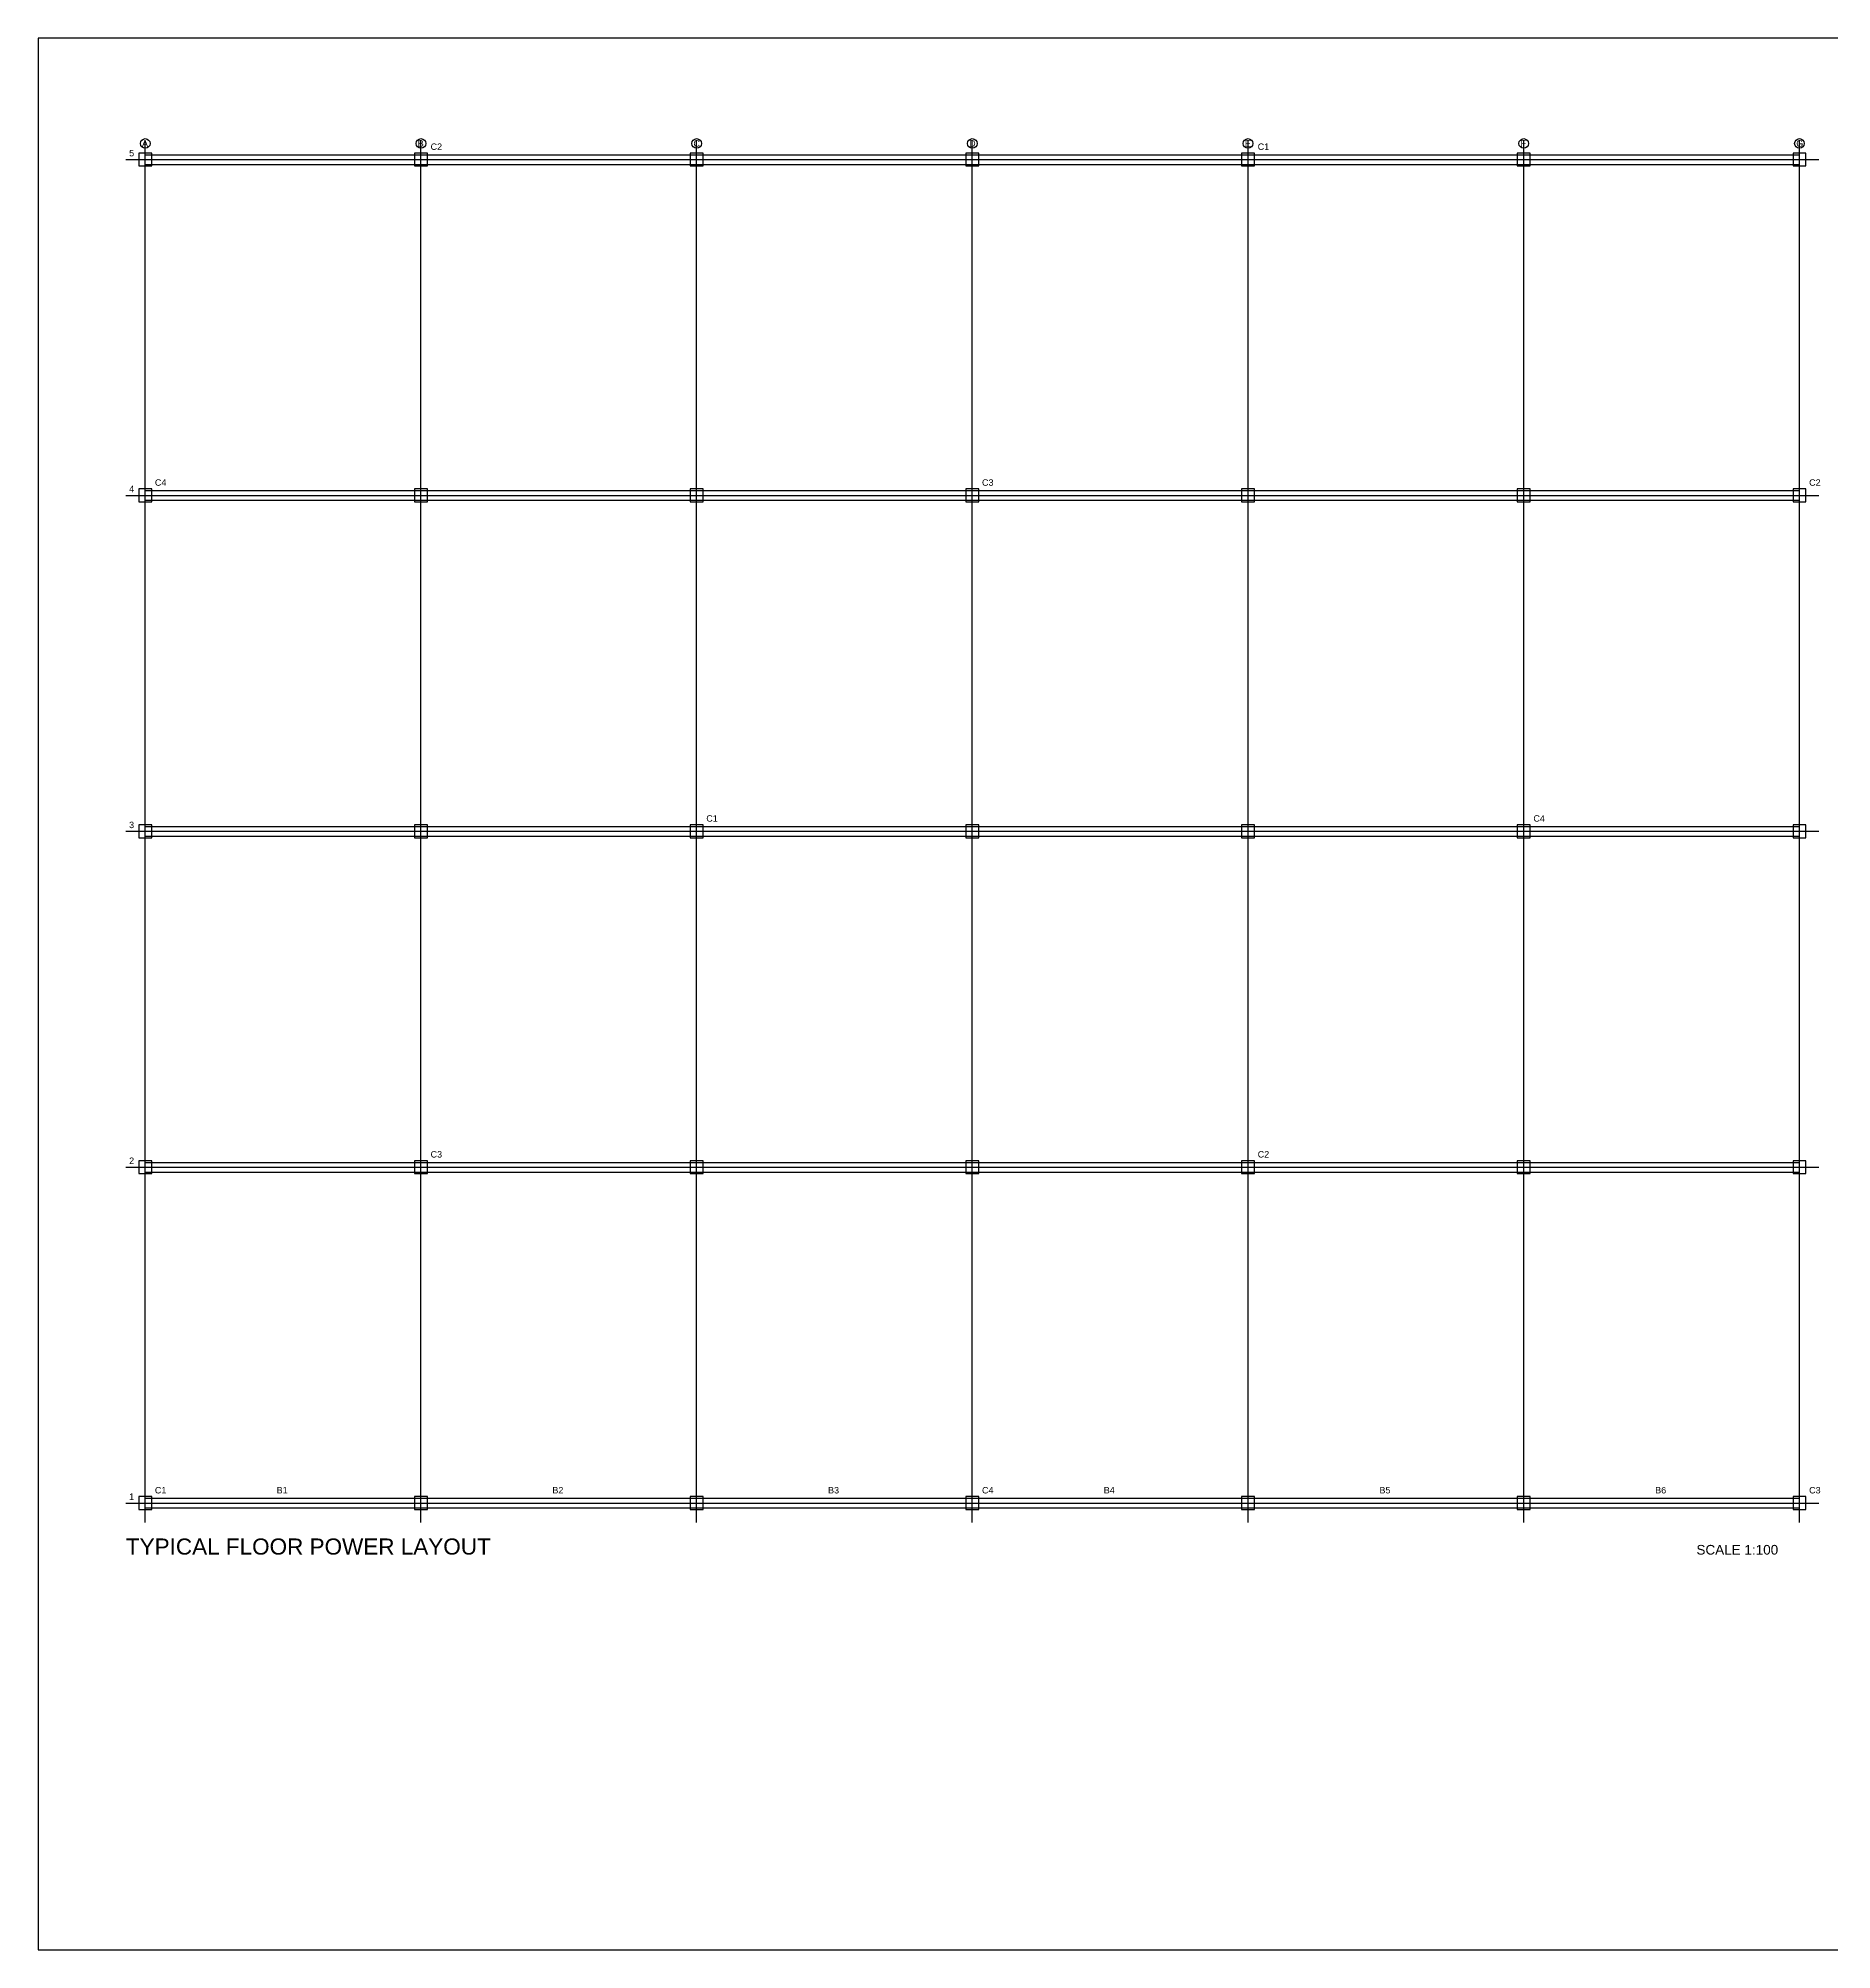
# Model space of a CAD drawing. Header units: millimetres. Extents: x 0 to 2841, y 0 to 594.
# Drawn here: x 2000 to 2557, y 0 to 594 of the extents above; entities that cross this region are included whole.
import ezdxf

# ---------------------------------------------------------------- set-up
doc = ezdxf.new("R2010")
doc.units = ezdxf.units.MM
for name, color, linetype in [('BEAM', 7, 'Continuous'), ('COLUMN', 7, 'Continuous'), ('FRAME', 7, 'Continuous'), ('GRID', 7, 'Continuous'), ('TITLES', 7, 'Continuous')]:
    doc.layers.add(name, color=color, linetype=linetype)
doc.styles.add('Arial', font='arial.ttf')

msp = doc.modelspace()

# ---------------------------------------------------------------- linework, layer by layer
at = {"layer": 'BEAM'}
for p, q in [((2033.23, 557.8), (2106.63, 557.8)), ((2033.23, 554.8), (2106.63, 554.8)), ((2106.63, 557.8), (2180.04, 557.8)), ((2106.63, 554.8), (2180.04, 554.8)), ((2180.04, 557.8), (2253.44, 557.8)), ((2180.04, 554.8), (2253.44, 554.8)), ((2253.44, 557.8), (2326.85, 557.8)), ((2253.44, 554.8), (2326.85, 554.8)), ((2326.85, 557.8), (2400.25, 557.8)), ((2326.85, 554.8), (2400.25, 554.8)), ((2400.25, 557.8), (2473.66, 557.8)), ((2400.25, 554.8), (2473.66, 554.8)), ((2473.66, 557.8), (2547.06, 557.8)), ((2473.66, 554.8), (2547.06, 554.8)), ((2033.23, 453.43), (2106.63, 453.43)), ((2106.63, 453.43), (2180.04, 453.43)), ((2180.04, 453.43), (2253.44, 453.43)), ((2253.44, 453.43), (2326.85, 453.43)), ((2326.85, 453.43), (2400.25, 453.43)), ((2400.25, 453.43), (2473.66, 453.43)), ((2473.66, 453.43), (2547.06, 453.43)), ((2033.23, 450.43), (2106.63, 450.43)), ((2106.63, 450.43), (2180.04, 450.43)), ((2180.04, 450.43), (2253.44, 450.43)), ((2253.44, 450.43), (2326.85, 450.43)), ((2326.85, 450.43), (2400.25, 450.43)), ((2400.25, 450.43), (2473.66, 450.43)), ((2473.66, 450.43), (2547.06, 450.43)), ((2033.23, 349.05), (2106.63, 349.05)), ((2033.23, 346.05), (2106.63, 346.05)), ((2106.63, 349.05), (2180.04, 349.05)), ((2106.63, 346.05), (2180.04, 346.05)), ((2180.04, 349.05), (2253.44, 349.05)), ((2180.04, 346.05), (2253.44, 346.05)), ((2253.44, 349.05), (2326.85, 349.05)), ((2253.44, 346.05), (2326.85, 346.05)), ((2326.85, 349.05), (2400.25, 349.05)), ((2326.85, 346.05), (2400.25, 346.05)), ((2400.25, 349.05), (2473.66, 349.05)), ((2400.25, 346.05), (2473.66, 346.05)), ((2473.66, 349.05), (2547.06, 349.05)), ((2473.66, 346.05), (2547.06, 346.05)), ((2033.23, 244.68), (2106.63, 244.68)), ((2106.63, 244.68), (2180.04, 244.68)), ((2180.04, 244.68), (2253.44, 244.68)), ((2253.44, 244.68), (2326.85, 244.68)), ((2326.85, 244.68), (2400.25, 244.68)), ((2400.25, 244.68), (2473.66, 244.68)), ((2473.66, 244.68), (2547.06, 244.68)), ((2033.23, 241.68), (2106.63, 241.68)), ((2106.63, 241.68), (2180.04, 241.68)), ((2180.04, 241.68), (2253.44, 241.68)), ((2253.44, 241.68), (2326.85, 241.68)), ((2326.85, 241.68), (2400.25, 241.68)), ((2400.25, 241.68), (2473.66, 241.68)), ((2473.66, 241.68), (2547.06, 241.68)), ((2033.23, 140.3), (2106.63, 140.3)), ((2033.23, 137.3), (2106.63, 137.3)), ((2106.63, 140.3), (2180.04, 140.3)), ((2106.63, 137.3), (2180.04, 137.3)), ((2180.04, 140.3), (2253.44, 140.3)), ((2180.04, 137.3), (2253.44, 137.3)), ((2253.44, 140.3), (2326.85, 140.3)), ((2253.44, 137.3), (2326.85, 137.3)), ((2326.85, 140.3), (2400.25, 140.3)), ((2326.85, 137.3), (2400.25, 137.3)), ((2400.25, 140.3), (2473.66, 140.3)), ((2400.25, 137.3), (2473.66, 137.3)), ((2473.66, 140.3), (2547.06, 140.3)), ((2473.66, 137.3), (2547.06, 137.3))]:
    msp.add_line(p, q, dxfattribs=at)
at = {"layer": 'COLUMN'}
for points in [[(2031.23, 554.3), (2035.23, 554.3), (2035.23, 558.3), (2031.23, 558.3)], [(2116.87, 554.3), (2120.87, 554.3), (2120.87, 558.3), (2116.87, 558.3)], [(2202.51, 554.3), (2206.51, 554.3), (2206.51, 558.3), (2202.51, 558.3)], [(2288.14, 554.3), (2292.14, 554.3), (2292.14, 558.3), (2288.14, 558.3)], [(2373.78, 554.3), (2377.78, 554.3), (2377.78, 558.3), (2373.78, 558.3)], [(2459.42, 554.3), (2463.42, 554.3), (2463.42, 558.3), (2459.42, 558.3)], [(2545.06, 554.3), (2549.06, 554.3), (2549.06, 558.3), (2545.06, 558.3)], [(2031.23, 449.93), (2035.23, 449.93), (2035.23, 453.93), (2031.23, 453.93)], [(2116.87, 449.93), (2120.87, 449.93), (2120.87, 453.93), (2116.87, 453.93)], [(2202.51, 449.93), (2206.51, 449.93), (2206.51, 453.93), (2202.51, 453.93)], [(2288.14, 449.93), (2292.14, 449.93), (2292.14, 453.93), (2288.14, 453.93)], [(2373.78, 449.93), (2377.78, 449.93), (2377.78, 453.93), (2373.78, 453.93)], [(2459.42, 449.93), (2463.42, 449.93), (2463.42, 453.93), (2459.42, 453.93)], [(2545.06, 449.93), (2549.06, 449.93), (2549.06, 453.93), (2545.06, 453.93)], [(2031.23, 345.55), (2035.23, 345.55), (2035.23, 349.55), (2031.23, 349.55)], [(2116.87, 345.55), (2120.87, 345.55), (2120.87, 349.55), (2116.87, 349.55)], [(2202.51, 345.55), (2206.51, 345.55), (2206.51, 349.55), (2202.51, 349.55)], [(2288.14, 345.55), (2292.14, 345.55), (2292.14, 349.55), (2288.14, 349.55)], [(2373.78, 345.55), (2377.78, 345.55), (2377.78, 349.55), (2373.78, 349.55)], [(2459.42, 345.55), (2463.42, 345.55), (2463.42, 349.55), (2459.42, 349.55)], [(2545.06, 345.55), (2549.06, 345.55), (2549.06, 349.55), (2545.06, 349.55)], [(2031.23, 241.18), (2035.23, 241.18), (2035.23, 245.18), (2031.23, 245.18)], [(2116.87, 241.18), (2120.87, 241.18), (2120.87, 245.18), (2116.87, 245.18)], [(2202.51, 241.18), (2206.51, 241.18), (2206.51, 245.18), (2202.51, 245.18)], [(2288.14, 241.18), (2292.14, 241.18), (2292.14, 245.18), (2288.14, 245.18)], [(2373.78, 241.18), (2377.78, 241.18), (2377.78, 245.18), (2373.78, 245.18)], [(2459.42, 241.18), (2463.42, 241.18), (2463.42, 245.18), (2459.42, 245.18)], [(2545.06, 241.18), (2549.06, 241.18), (2549.06, 245.18), (2545.06, 245.18)], [(2031.23, 136.8), (2035.23, 136.8), (2035.23, 140.8), (2031.23, 140.8)], [(2116.87, 136.8), (2120.87, 136.8), (2120.87, 140.8), (2116.87, 140.8)], [(2202.51, 136.8), (2206.51, 136.8), (2206.51, 140.8), (2202.51, 140.8)], [(2288.14, 136.8), (2292.14, 136.8), (2292.14, 140.8), (2288.14, 140.8)], [(2373.78, 136.8), (2377.78, 136.8), (2377.78, 140.8), (2373.78, 140.8)], [(2459.42, 136.8), (2463.42, 136.8), (2463.42, 140.8), (2459.42, 140.8)], [(2545.06, 136.8), (2549.06, 136.8), (2549.06, 140.8), (2545.06, 140.8)]]:
    msp.add_lwpolyline(points, close=True, dxfattribs=at)
at = {"layer": 'FRAME'}
msp.add_lwpolyline([(2000, 0), (2841, 0), (2841, 594), (2000, 594)], close=True, dxfattribs=at)
at = {"layer": 'GRID'}
for p, q in [((2033.23, 490.72), (2033.23, 562.3)), ((2118.87, 490.72), (2118.87, 562.3)), ((2204.51, 490.72), (2204.51, 562.3)), ((2290.14, 490.72), (2290.14, 562.3)), ((2375.78, 490.72), (2375.78, 562.3)), ((2461.42, 490.72), (2461.42, 562.3)), ((2547.06, 490.72), (2547.06, 562.3)), ((2027.23, 556.3), (2102.35, 556.3)), ((2102.35, 556.3), (2177.47, 556.3)), ((2177.47, 556.3), (2252.59, 556.3)), ((2252.59, 556.3), (2327.7, 556.3)), ((2327.7, 556.3), (2402.82, 556.3)), ((2402.82, 556.3), (2477.94, 556.3)), ((2477.94, 556.3), (2553.06, 556.3)), ((2033.23, 419.13), (2033.23, 490.72)), ((2118.87, 419.13), (2118.87, 490.72)), ((2204.51, 419.13), (2204.51, 490.72)), ((2290.14, 419.13), (2290.14, 490.72)), ((2375.78, 419.13), (2375.78, 490.72)), ((2461.42, 419.13), (2461.42, 490.72)), ((2547.06, 419.13), (2547.06, 490.72)), ((2027.23, 451.93), (2102.35, 451.93)), ((2102.35, 451.93), (2177.47, 451.93)), ((2177.47, 451.93), (2252.59, 451.93)), ((2252.59, 451.93), (2327.7, 451.93)), ((2327.7, 451.93), (2402.82, 451.93)), ((2402.82, 451.93), (2477.94, 451.93)), ((2477.94, 451.93), (2553.06, 451.93)), ((2033.23, 347.55), (2033.23, 419.13)), ((2118.87, 347.55), (2118.87, 419.13)), ((2204.51, 347.55), (2204.51, 419.13)), ((2290.14, 347.55), (2290.14, 419.13)), ((2375.78, 347.55), (2375.78, 419.13)), ((2461.42, 347.55), (2461.42, 419.13)), ((2547.06, 347.55), (2547.06, 419.13)), ((2027.23, 347.55), (2102.35, 347.55)), ((2033.23, 275.97), (2033.23, 347.55)), ((2102.35, 347.55), (2177.47, 347.55)), ((2118.87, 275.97), (2118.87, 347.55)), ((2177.47, 347.55), (2252.59, 347.55)), ((2204.51, 275.97), (2204.51, 347.55)), ((2252.59, 347.55), (2327.7, 347.55)), ((2290.14, 275.97), (2290.14, 347.55)), ((2327.7, 347.55), (2402.82, 347.55)), ((2375.78, 275.97), (2375.78, 347.55)), ((2402.82, 347.55), (2477.94, 347.55)), ((2461.42, 275.97), (2461.42, 347.55)), ((2477.94, 347.55), (2553.06, 347.55)), ((2547.06, 275.97), (2547.06, 347.55)), ((2033.23, 204.38), (2033.23, 275.97)), ((2118.87, 204.38), (2118.87, 275.97)), ((2204.51, 204.38), (2204.51, 275.97)), ((2290.14, 204.38), (2290.14, 275.97)), ((2375.78, 204.38), (2375.78, 275.97)), ((2461.42, 204.38), (2461.42, 275.97)), ((2547.06, 204.38), (2547.06, 275.97)), ((2027.23, 243.18), (2102.35, 243.18)), ((2102.35, 243.18), (2177.47, 243.18)), ((2177.47, 243.18), (2252.59, 243.18)), ((2252.59, 243.18), (2327.7, 243.18)), ((2327.7, 243.18), (2402.82, 243.18)), ((2402.82, 243.18), (2477.94, 243.18)), ((2477.94, 243.18), (2553.06, 243.18)), ((2033.23, 132.8), (2033.23, 204.38)), ((2118.87, 132.8), (2118.87, 204.38)), ((2204.51, 132.8), (2204.51, 204.38)), ((2290.14, 132.8), (2290.14, 204.38)), ((2375.78, 132.8), (2375.78, 204.38)), ((2461.42, 132.8), (2461.42, 204.38)), ((2547.06, 132.8), (2547.06, 204.38)), ((2027.23, 138.8), (2102.35, 138.8)), ((2102.35, 138.8), (2177.47, 138.8)), ((2177.47, 138.8), (2252.59, 138.8)), ((2252.59, 138.8), (2327.7, 138.8)), ((2327.7, 138.8), (2402.82, 138.8)), ((2402.82, 138.8), (2477.94, 138.8)), ((2477.94, 138.8), (2553.06, 138.8))]:
    msp.add_line(p, q, dxfattribs=at)
for centre in [(2033.23, 561.3), (2118.87, 561.3), (2204.51, 561.3), (2290.14, 561.3), (2375.78, 561.3), (2461.42, 561.3), (2547.06, 561.3)]:
    msp.add_circle(centre, 1.5, dxfattribs=at)

# ---------------------------------------------------------------- texts
at = {"layer": 'BEAM', "style": 'Arial'}
for s, p in [('B1', (2074.05, 141.8)), ('B2', (2159.69, 141.8)), ('B3', (2245.33, 141.8)), ('B4', (2330.96, 141.8)), ('B5', (2416.6, 141.8)), ('B6', (2502.24, 141.8))]:
    msp.add_text(s, height=2, dxfattribs=at).set_placement(p)
at = {"layer": 'COLUMN', "style": 'Arial'}
for s, p in [('C2', (2121.87, 559.3)), ('C1', (2378.78, 559.3)), ('C4', (2036.23, 454.93)), ('C3', (2293.14, 454.93)), ('C2', (2550.06, 454.93)), ('C1', (2207.51, 350.55)), ('C4', (2464.42, 350.55)), ('C3', (2121.87, 246.18)), ('C2', (2378.78, 246.18)), ('C1', (2036.23, 141.8)), ('C4', (2293.14, 141.8)), ('C3', (2550.06, 141.8))]:
    msp.add_text(s, height=2, dxfattribs=at).set_placement(p)
at = {"layer": 'GRID', "style": 'Arial'}
for s, p in [('5', (2028.23, 557.3)), ('A', (2032.23, 560.3)), ('B', (2117.87, 560.3)), ('C', (2203.51, 560.3)), ('D', (2289.14, 560.3)), ('E', (2374.78, 560.3)), ('F', (2460.42, 560.3)), ('G', (2546.06, 560.3)), ('4', (2028.23, 452.93)), ('3', (2028.23, 348.55)), ('2', (2028.23, 244.18)), ('1', (2028.23, 139.8))]:
    msp.add_text(s, height=2, dxfattribs=at).set_placement(p)
at = {"layer": 'TITLES', "style": 'Arial'}
for s, height, p in [('TYPICAL FLOOR POWER LAYOUT', 5, (2027.23, 122.8)), ('SCALE 1:100', 3, (2515.06, 122.8))]:
    msp.add_text(s, height=height, dxfattribs=at).set_placement(p)

doc.saveas('drawing.dxf')
